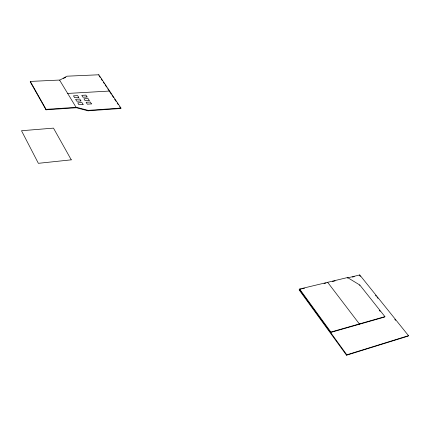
<?xml version="1.0" encoding="UTF-8"?>
<svg xmlns="http://www.w3.org/2000/svg" width="430" height="430" viewBox="0 0 430 430"><rect width="100%" height="100%" fill="white"/><g stroke="black" fill="none" stroke-linecap="round" stroke-linejoin="round"><path stroke-width="0.64" d="M30.315 81.426L30.24 81.877L46.005 109.817L75.986 107.779L76.083 107.333L59.555 80.05L30.315 81.426L46.091 109.36L46.005 109.817M88.037 110.811L88.134 110.37L120.932 108.059L120.814 108.494L88.037 110.811L75.906 107.64L76.002 107.194L88.134 110.37M98.717 75.207L98.814 74.777L66.972 76.196L59.636 80.179M384.92 316.63L330.858 332.057L330.595 332.476L384.64 317.039L384.92 316.63L359.813 285.025L347.521 277.543L299.592 289.041L299.124 289.885L346.532 355.223L408.204 336.072L408.5 335.669L359.749 274.953L347.413 277.92M327.407 282.725L327.649 282.306L359.367 323.919L359.093 324.333M347.273 277.952L347.521 277.543M359.749 274.953L359.502 275.361L360.34 276.409M359.555 285.434L359.813 285.025M346.532 355.223L346.811 354.809L408.5 335.669M63.5 78.47L65.758 77.244M301.317 288.992L299.361 289.46L346.811 354.809M302.607 288.68L304.553 288.213M324.037 283.531L325.983 283.064M332.476 281.505L335.072 280.881M352.358 277.081L354.304 276.614M46.091 109.36L76.083 107.333M67.671 93.439L109.623 91.047L109.516 91.477L111.338 94.218M375.454 295.249L376.293 296.297M377.131 297.34L377.975 298.388M394.767 319.323L395.611 320.371M379.292 310.299L380.115 311.336M299.592 289.041L330.858 332.057M98.814 74.777L120.932 108.059M99.438 76.293L100.158 77.373M101.238 79.002L102.313 80.63M103.394 82.254L104.474 83.882M105.194 84.968L106.635 87.134M107.715 88.763L108.795 90.391M112.069 95.32L113.525 97.513M114.622 99.158L116.079 101.356M117.17 103.001L118.266 104.651M119.723 106.844L120.814 108.494M71.267 159.842L38.372 163.319L21.5 130.731L53.487 128.124L71.267 159.842M83.114 104.447L78.905 104.727L77.744 102.824L81.942 102.555L83.114 104.447M91.445 103.899L87.295 104.173L86.118 102.286L90.262 102.017L91.445 103.899M80.947 100.937L76.755 101.206L75.599 99.319L79.786 99.061L80.947 100.937M89.257 100.416L85.113 100.674L83.947 98.809L88.08 98.551L89.257 100.416M78.797 97.459L74.621 97.718L73.476 95.852L77.653 95.605L78.797 97.459M87.08 96.96L82.952 97.212L81.797 95.358L85.919 95.116L87.08 96.96"/></g></svg>
